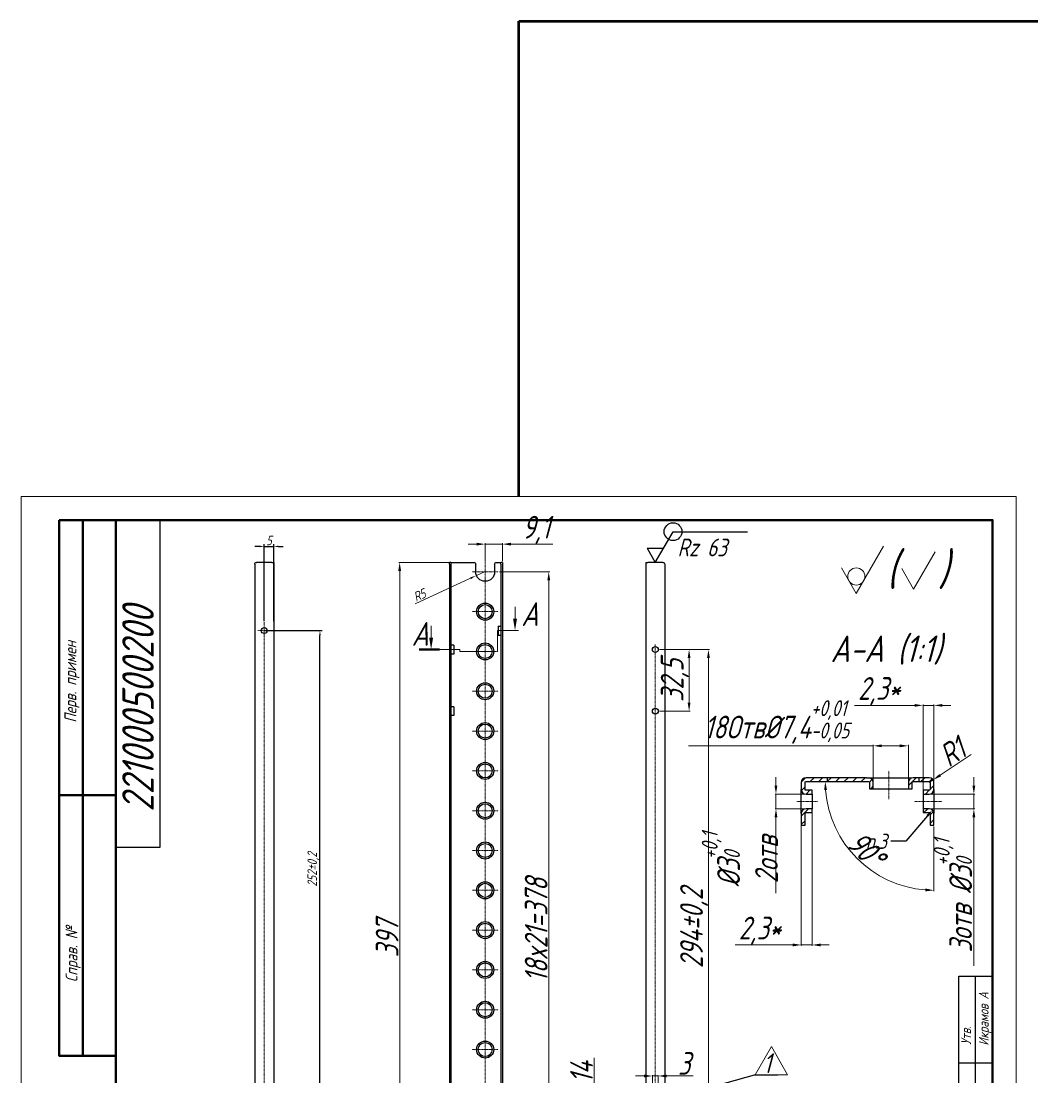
# Model space of a CAD drawing. Header units: millimetres. Extents: x 937859 to 970574, y 987894 to 996517.
# Drawn here: x 960750 to 961284, y 989506 to 990063 of the extents above; entities that cross this region are included whole.
import ezdxf
from ezdxf import colors
from ezdxf.entities.mleader import LeaderData, LeaderLine
from ezdxf.math import Vec2, Vec3

# ---------------------------------------------------------------- set-up
doc = ezdxf.new("R2010")
doc.units = ezdxf.units.MM
doc.header["$LTSCALE"] = 0.5
for name, pattern in [('CENTER', [0.6, 0.375, -0.075, 0.075, -0.075]), ('K5LT_BASIC', [0]), ('K5LT_THIN', [0])]:
    doc.linetypes.add(name, pattern=pattern)
doc.layers.add('DIM', color=4, linetype='Continuous')
doc.layers.add('Системный слой (1)', color=255, linetype='Continuous')
doc.layers.add('MD_Annotation', color=7, linetype='Continuous', lineweight=20)
doc.layers.add('MD_Visible', color=7, linetype='Continuous', lineweight=25)
doc.styles.add('A2', font='GOST_A.TTF', dxfattribs={"width": 0.955, "oblique": 15, "height": 12})
doc.styles.add('KTEXTSTYLE', font='GOST_A.TTF', dxfattribs={"width": 0.96, "oblique": 15, "height": 8})
doc.styles.get("Standard").update_dxf_attribs({"font": 'GOST_A.TTF', "oblique": 15})
doc.dimstyles.new('Annotative', dxfattribs={"dimscale": 0, "dimtxt": 5, "dimasz": 3, "dimexe": 0.1, "dimexo": 0.625, "dimtad": 1, "dimtxsty": 'Standard', "dimcen": 2.5, "dimclrd": 256, "dimclre": 256, "dimclrt": 256, "dimadec": 0, "dimazin": 0, "dimtfac": 1, "dimtmove": 0, "dimatfit": 3, "dimfxl": 1, "dimlwd": 5, "dimlwe": 5, "dimarcsym": 0})
doc.dimstyles.new('ISO-25', dxfattribs={"dimtxt": 12, "dimasz": 4.5, "dimexe": 0.5, "dimexo": 0.625, "dimtad": 1, "dimtxsty": 'A2', "dimcen": 2.5, "dimadec": 0, "dimazin": 0, "dimtfac": 1, "dimtmove": 0, "dimatfit": 3, "dimfxl": 1, "dimlwd": 9, "dimlwe": 9, "dimarcsym": 0})
doc.dimstyles.new('Аннотативный', dxfattribs={"dimscale": 0, "dimtxt": 2.5, "dimasz": 2.5, "dimexe": 1.25, "dimexo": 0.625, "dimtad": 1, "dimtxsty": 'Standard', "dimcen": 2.5, "dimadec": 0, "dimazin": 0, "dimtfac": 1, "dimtmove": 0, "dimatfit": 3, "dimfxl": 1, "dimarcsym": 0})
pattern_1 = [(45, (959693.4325, 989190.5062), (-2.245064, 2.245064), [])]

# ---------------------------------------------------------------- blocks, each defined once
blk = doc.blocks.new('*D65')
at = {"color": 0, "lineweight": 9, "ltscale": 20, "transparency": 16777216}
for p, q in [((961094.78, 989731.73), (961113.11, 989731.73)), ((961112.61, 989442.23), (961112.61, 989727.23)), ((961086.65, 989437.73), (961113.11, 989437.73))]:
    blk.add_line(p, q, dxfattribs=at)
at = {"color": 0, "ltscale": 20, "transparency": 16777216}
for points in [[(961111.86, 989727.23), (961113.36, 989727.23), (961112.61, 989731.73)], [(961111.86, 989442.23), (961113.36, 989442.23), (961112.61, 989437.73)]]:
    blk.add_solid(points, dxfattribs=at)
at = {"layer": 'Defpoints', "color": 0, "ltscale": 20, "transparency": 16777216}
for p in [(961094.15, 989731.73), (961112.61, 989731.73), (961086.03, 989437.73)]:
    blk.add_point(p, dxfattribs=at)
at = {"color": 0, "lineweight": 5, "ltscale": 20, "transparency": 16777216, "insert": (961105.08, 989584.73), "char_height": 12, "attachment_point": 5, "rotation": 90, "style": 'A2'}
blk.add_mtext('294%%P0,2', dxfattribs=at)
blk = doc.blocks.new('*D45')
at = {"color": 0, "lineweight": 9, "ltscale": 20, "transparency": 16777216}
for p, q in [((961002.32, 989772.73), (961028.87, 989772.73)), ((961028.37, 989399.23), (961028.37, 989768.23)), ((960997.92, 989394.73), (961028.87, 989394.73))]:
    blk.add_line(p, q, dxfattribs=at)
at = {"color": 0, "ltscale": 20, "transparency": 16777216}
for points in [[(961027.62, 989768.23), (961029.12, 989768.23), (961028.37, 989772.73)], [(961027.62, 989399.23), (961029.12, 989399.23), (961028.37, 989394.73)]]:
    blk.add_solid(points, dxfattribs=at)
at = {"layer": 'Defpoints', "color": 0, "ltscale": 20, "transparency": 16777216}
for p in [(961001.69, 989772.73), (961028.37, 989772.73), (960997.3, 989394.73)]:
    blk.add_point(p, dxfattribs=at)
at = {"color": 0, "lineweight": 5, "ltscale": 20, "transparency": 16777216, "insert": (961021.74, 989583.73), "char_height": 12, "attachment_point": 5, "rotation": 90, "style": 'A2'}
blk.add_mtext('18x21=378', dxfattribs=at)
blk = doc.blocks.new('*D151')
at = {"color": 0, "lineweight": -2, "ltscale": 20, "transparency": 16777216}
for p, q in [((960878.87, 989741.73), (960908.9, 989741.73)), ((960907.65, 989492.23), (960907.65, 989739.23)), ((960878.87, 989489.73), (960908.9, 989489.73))]:
    blk.add_line(p, q, dxfattribs=at)
at = {"color": 0, "ltscale": 20, "transparency": 16777216}
for points in [[(960907.24, 989739.23), (960908.07, 989739.23), (960907.65, 989741.73)], [(960907.24, 989492.23), (960908.07, 989492.23), (960907.65, 989489.73)]]:
    blk.add_solid(points, dxfattribs=at)
at = {"layer": 'Defpoints', "color": 0, "ltscale": 20, "transparency": 16777216}
for p in [(960878.25, 989741.73), (960907.65, 989741.73), (960878.25, 989489.73)]:
    blk.add_point(p, dxfattribs=at)
at = {"color": 0, "lineweight": 5, "ltscale": 20, "transparency": 16777216, "insert": (960904.15, 989615.73), "char_height": 5, "attachment_point": 5, "rotation": 90}
blk.add_mtext('252%%P0,2', dxfattribs=at)
blk = doc.blocks.new('*D154')
at = {"color": 0, "lineweight": -2, "ltscale": 20, "transparency": 16777216}
for p, q in [((960875.75, 989786.14), (960873.25, 989786.14)), ((960878.25, 989746.76), (960878.25, 989787.39)), ((960878.25, 989786.14), (960883.25, 989786.14)), ((960883.25, 989746.76), (960883.25, 989787.39)), ((960885.75, 989786.14), (960888.25, 989786.14))]:
    blk.add_line(p, q, dxfattribs=at)
at = {"color": 0, "ltscale": 20, "transparency": 16777216}
for points in [[(960875.75, 989786.56), (960875.75, 989785.73), (960878.25, 989786.14)], [(960885.75, 989786.56), (960885.75, 989785.73), (960883.25, 989786.14)]]:
    blk.add_solid(points, dxfattribs=at)
at = {"layer": 'Defpoints', "color": 0, "ltscale": 20, "transparency": 16777216}
for p in [(960883.25, 989786.14), (960878.25, 989746.13), (960883.25, 989746.13)]:
    blk.add_point(p, dxfattribs=at)
at = {"color": 0, "lineweight": 5, "ltscale": 20, "transparency": 16777216, "insert": (960880.75, 989789.27), "char_height": 5, "attachment_point": 5}
blk.add_mtext('5', dxfattribs=at)
blk = doc.blocks.new('*D58')
at = {"lineweight": 5, "ltscale": 20, "transparency": 16777216}
for p, q in [((960957.87, 989755.91), (960987.15, 989769.38)), ((960994.42, 989772.73), (960989.88, 989770.64))]:
    blk.add_line(p, q, dxfattribs=at)
at = {"ltscale": 20, "transparency": 16777216}
blk.add_solid([(960986.94, 989769.84), (960987.36, 989768.93), (960989.88, 989770.64)], dxfattribs=at)
at = {"layer": 'Defpoints', "color": 0, "ltscale": 20, "transparency": 16777216}
for p in [(960989.88, 989770.64), (960994.42, 989772.73)]:
    blk.add_point(p, dxfattribs=at)
at = {"lineweight": 5, "ltscale": 20, "transparency": 16777216, "insert": (960960.17, 989760.41), "char_height": 5, "attachment_point": 5, "rotation": 24.7105}
blk.add_mtext('R5', dxfattribs=at)
blk = doc.blocks.new('*D59')
at = {"color": 0, "lineweight": 9, "ltscale": 20, "transparency": 16777216}
for p, q in [((961252.65, 989659.98), (961252.65, 989664.48)), ((961228.08, 989655.48), (961253.15, 989655.48)), ((961252.65, 989655.48), (961252.65, 989647.73)), ((961228.08, 989647.73), (961253.15, 989647.73)), ((961252.65, 989643.23), (961252.65, 989564.97))]:
    blk.add_line(p, q, dxfattribs=at)
at = {"color": 0, "ltscale": 20, "transparency": 16777216}
for points in [[(961251.9, 989659.98), (961253.4, 989659.98), (961252.65, 989655.48)], [(961251.9, 989643.23), (961253.4, 989643.23), (961252.65, 989647.73)]]:
    blk.add_solid(points, dxfattribs=at)
at = {"layer": 'Defpoints', "color": 0, "ltscale": 20, "transparency": 16777216}
for p in [(961227.46, 989655.48), (961227.46, 989647.73), (961252.65, 989647.73)]:
    blk.add_point(p, dxfattribs=at)
at = {"color": 0, "lineweight": 5, "ltscale": 20, "transparency": 16777216, "insert": (961241.58, 989601.85), "char_height": 12, "attachment_point": 5, "rotation": 90, "style": 'A2'}
blk.add_mtext('3отв %%C3{\\H0.7x;\\S+0,1^ 0;}', dxfattribs=at)
blk = doc.blocks.new('*D60')
at = {"color": 0, "lineweight": 9, "ltscale": 20, "transparency": 16777216}
for p, q in [((961148.23, 989659.98), (961148.23, 989664.48)), ((961165.08, 989655.48), (961147.73, 989655.48)), ((961148.23, 989655.48), (961148.23, 989647.73)), ((961165.08, 989647.73), (961147.73, 989647.73)), ((961148.23, 989643.23), (961148.23, 989603.2))]:
    blk.add_line(p, q, dxfattribs=at)
at = {"color": 0, "ltscale": 20, "transparency": 16777216}
for points in [[(961147.48, 989659.98), (961148.98, 989659.98), (961148.23, 989655.48)], [(961147.48, 989643.23), (961148.98, 989643.23), (961148.23, 989647.73)]]:
    blk.add_solid(points, dxfattribs=at)
at = {"layer": 'Defpoints', "color": 0, "ltscale": 20, "transparency": 16777216}
for p in [(961165.71, 989655.48), (961148.23, 989647.73), (961165.71, 989647.73)]:
    blk.add_point(p, dxfattribs=at)
at = {"color": 0, "lineweight": 5, "ltscale": 20, "transparency": 16777216, "insert": (961129.17, 989620.96), "char_height": 12, "attachment_point": 5, "rotation": 90, "style": 'A2'}
blk.add_mtext('%%C3{\\H0.7x;\\S+0,1^ 0;}\\P2отв', dxfattribs=at)
blk = doc.blocks.new('*D61')
at = {"color": 0, "lineweight": 9, "ltscale": 20, "transparency": 16777216}
for p, q in [((960978.76, 989777.73), (960949.22, 989777.73)), ((960949.72, 989385.23), (960949.72, 989773.23)), ((960978.76, 989380.73), (960949.22, 989380.73))]:
    blk.add_line(p, q, dxfattribs=at)
at = {"color": 0, "ltscale": 20, "transparency": 16777216}
for points in [[(960948.97, 989773.23), (960950.47, 989773.23), (960949.72, 989777.73)], [(960948.97, 989385.23), (960950.47, 989385.23), (960949.72, 989380.73)]]:
    blk.add_solid(points, dxfattribs=at)
at = {"layer": 'Defpoints', "color": 0, "ltscale": 20, "transparency": 16777216}
for p in [(960949.72, 989777.73), (960979.38, 989777.73), (960979.38, 989380.73)]:
    blk.add_point(p, dxfattribs=at)
at = {"color": 0, "lineweight": 5, "ltscale": 20, "transparency": 16777216, "insert": (960943.09, 989579.23), "char_height": 12, "attachment_point": 5, "rotation": 90, "style": 'A2'}
blk.add_mtext('397', dxfattribs=at)
blk = doc.blocks.new('*D62')
at = {"color": 0, "lineweight": 9, "ltscale": 20, "transparency": 16777216}
for p, q in [((961199.58, 989680.94), (961102.17, 989680.94)), ((961199.58, 989660.6), (961199.58, 989681.44)), ((961213.58, 989680.94), (961204.08, 989680.94)), ((961218.08, 989660.6), (961218.08, 989681.44))]:
    blk.add_line(p, q, dxfattribs=at)
at = {"color": 0, "ltscale": 20, "transparency": 16777216}
for points in [[(961204.08, 989681.69), (961204.08, 989680.19), (961199.58, 989680.94)], [(961213.58, 989681.69), (961213.58, 989680.19), (961218.08, 989680.94)]]:
    blk.add_solid(points, dxfattribs=at)
at = {"layer": 'Defpoints', "color": 0, "ltscale": 20, "transparency": 16777216}
for p in [(961218.08, 989680.94), (961199.58, 989659.98), (961218.08, 989659.98)]:
    blk.add_point(p, dxfattribs=at)
at = {"color": 0, "lineweight": 5, "ltscale": 20, "transparency": 16777216, "insert": (961148.63, 989693.53), "char_height": 12, "attachment_point": 5, "style": 'A2'}
blk.add_mtext('18Отв%%C7,4{\\H0.7x;\\S+0,01^ -0,05;}', dxfattribs=at)
blk = doc.blocks.new('*D63')
at = {"color": 0, "lineweight": 9, "ltscale": 20, "transparency": 16777216}
for p, q in [((961251.23, 989676.37), (961234.91, 989665.49)), ((961229.08, 989661.6), (961231.16, 989662.99))]:
    blk.add_line(p, q, dxfattribs=at)
at = {"color": 0, "ltscale": 20, "transparency": 16777216}
blk.add_solid([(961234.49, 989666.11), (961235.32, 989664.86), (961231.16, 989662.99)], dxfattribs=at)
at = {"layer": 'Defpoints', "color": 0, "ltscale": 20, "transparency": 16777216}
for p in [(961231.16, 989662.99), (961229.08, 989661.6)]:
    blk.add_point(p, dxfattribs=at)
at = {"color": 0, "lineweight": 5, "ltscale": 20, "transparency": 16777216, "insert": (961241.26, 989677.69), "char_height": 12, "attachment_point": 5, "rotation": 33.702, "style": 'A2'}
blk.add_mtext('R1', dxfattribs=at)
blk = doc.blocks.new('*D46')
at = {"color": 0, "lineweight": 9, "ltscale": 20, "transparency": 16777216}
for p, q in [((961161.58, 989647.98), (961161.58, 989575.41)), ((961167.33, 989647.1), (961167.33, 989575.41)), ((961157.08, 989575.91), (961126.79, 989575.91)), ((961167.33, 989575.91), (961161.58, 989575.91)), ((961171.83, 989575.91), (961176.33, 989575.91))]:
    blk.add_line(p, q, dxfattribs=at)
at = {"color": 0, "ltscale": 20, "transparency": 16777216}
for points in [[(961157.08, 989576.66), (961157.08, 989575.16), (961161.58, 989575.91)], [(961171.83, 989576.66), (961171.83, 989575.16), (961167.33, 989575.91)]]:
    blk.add_solid(points, dxfattribs=at)
at = {"layer": 'Defpoints', "color": 0, "ltscale": 20, "transparency": 16777216}
for p in [(961161.58, 989648.61), (961167.33, 989647.73), (961161.58, 989575.91)]:
    blk.add_point(p, dxfattribs=at)
at = {"color": 0, "lineweight": 5, "ltscale": 20, "transparency": 16777216, "insert": (961139.69, 989583.44), "char_height": 12, "attachment_point": 5, "style": 'A2'}
blk.add_mtext('2,3*', dxfattribs=at)
blk = doc.blocks.new('*D47')
at = {"color": 0, "lineweight": 9, "ltscale": 20, "transparency": 16777216}
for p, q in [((961221.33, 989702.28), (961189.73, 989702.28)), ((961225.83, 989652.23), (961225.83, 989702.78)), ((961231.58, 989702.28), (961225.83, 989702.28)), ((961231.58, 989650.16), (961231.58, 989702.78)), ((961236.08, 989702.28), (961240.58, 989702.28))]:
    blk.add_line(p, q, dxfattribs=at)
at = {"color": 0, "ltscale": 20, "transparency": 16777216}
for points in [[(961221.33, 989703.03), (961221.33, 989701.53), (961225.83, 989702.28)], [(961236.08, 989703.03), (961236.08, 989701.53), (961231.58, 989702.28)]]:
    blk.add_solid(points, dxfattribs=at)
at = {"layer": 'Defpoints', "color": 0, "ltscale": 20, "transparency": 16777216}
for p in [(961231.58, 989702.28), (961225.83, 989651.6), (961231.58, 989649.54)]:
    blk.add_point(p, dxfattribs=at)
at = {"color": 0, "lineweight": 5, "ltscale": 20, "transparency": 16777216, "insert": (961202.63, 989709.81), "char_height": 12, "attachment_point": 5, "style": 'A2'}
blk.add_mtext('2,3*', dxfattribs=at)
blk = doc.blocks.new('*D48')
at = {"color": 0, "lineweight": 9, "ltscale": 20, "transparency": 16777216}
for p, q in [((960990.32, 989787.35), (960985.82, 989787.35)), ((960994.82, 989778.68), (960994.82, 989787.85)), ((960994.82, 989787.35), (961003.92, 989787.35)), ((961003.92, 989778.35), (961003.92, 989787.85)), ((961008.42, 989787.35), (961030.49, 989787.35))]:
    blk.add_line(p, q, dxfattribs=at)
at = {"color": 0, "ltscale": 20, "transparency": 16777216}
for points in [[(960990.32, 989788.1), (960990.32, 989786.6), (960994.82, 989787.35)], [(961008.42, 989788.1), (961008.42, 989786.6), (961003.92, 989787.35)]]:
    blk.add_solid(points, dxfattribs=at)
at = {"layer": 'Defpoints', "color": 0, "ltscale": 20, "transparency": 16777216}
for p in [(961003.92, 989787.35), (960994.82, 989778.06), (961003.92, 989777.73)]:
    blk.add_point(p, dxfattribs=at)
at = {"color": 0, "lineweight": 5, "ltscale": 20, "transparency": 16777216, "insert": (961021.71, 989794.88), "char_height": 12, "attachment_point": 5, "style": 'A2'}
blk.add_mtext('9,1', dxfattribs=at)
blk = doc.blocks.new('*D52')
at = {"color": 0, "lineweight": 9, "ltscale": 20, "transparency": 16777216}
for p, q in [((961078.59, 989506.8), (961074.09, 989506.8)), ((961083.09, 989497.35), (961083.09, 989507.3)), ((961083.09, 989506.8), (961086.09, 989506.8)), ((961086.09, 989497.35), (961086.09, 989507.3)), ((961090.59, 989506.8), (961104.47, 989506.8))]:
    blk.add_line(p, q, dxfattribs=at)
at = {"color": 0, "ltscale": 20, "transparency": 16777216}
for points in [[(961078.59, 989507.55), (961078.59, 989506.05), (961083.09, 989506.8)], [(961090.59, 989507.55), (961090.59, 989506.05), (961086.09, 989506.8)]]:
    blk.add_solid(points, dxfattribs=at)
at = {"layer": 'Defpoints', "color": 0, "ltscale": 20, "transparency": 16777216}
for p in [(961086.09, 989506.8), (961083.09, 989496.73), (961086.09, 989496.73)]:
    blk.add_point(p, dxfattribs=at)
at = {"color": 0, "lineweight": 5, "ltscale": 20, "transparency": 16777216, "insert": (961099.78, 989513.43), "char_height": 12, "attachment_point": 5, "style": 'A2'}
blk.add_mtext('3', dxfattribs=at)
blk = doc.blocks.new('*D53')
at = {"color": 0, "lineweight": 9, "ltscale": 20, "transparency": 16777216}
for p, q in [((961052.3, 989496.73), (961052.3, 989516.34)), ((961083.96, 989496.73), (961051.8, 989496.73)), ((961052.3, 989487.23), (961052.3, 989492.23)), ((961083.96, 989482.73), (961051.8, 989482.73))]:
    blk.add_line(p, q, dxfattribs=at)
at = {"color": 0, "ltscale": 20, "transparency": 16777216}
for points in [[(961051.55, 989492.23), (961053.05, 989492.23), (961052.3, 989496.73)], [(961051.55, 989487.23), (961053.05, 989487.23), (961052.3, 989482.73)]]:
    blk.add_solid(points, dxfattribs=at)
at = {"layer": 'Defpoints', "color": 0, "ltscale": 20, "transparency": 16777216}
for p in [(961052.3, 989496.73), (961084.59, 989496.73), (961084.59, 989482.73)]:
    blk.add_point(p, dxfattribs=at)
at = {"color": 0, "lineweight": 5, "ltscale": 20, "transparency": 16777216, "insert": (961045.67, 989508.79), "char_height": 12, "attachment_point": 5, "rotation": 90, "style": 'A2'}
blk.add_mtext('14', dxfattribs=at)
blk = doc.blocks.new('*D55')
at = {"color": 0, "lineweight": 9, "ltscale": 20, "transparency": 16777216}
for p, q in [((961174.87, 989662.1), (961173.73, 989662.1)), ((961231.58, 989638.48), (961231.58, 989604.25))]:
    blk.add_line(p, q, dxfattribs=at)
blk.add_arc((961231.58, 989662.1), 57.36, 184.4964, 265.5036, dxfattribs=at)
at = {"color": 0, "ltscale": 20, "transparency": 16777216}
for points in [[(961173.65, 989657.58), (961175.15, 989657.64), (961174.23, 989662.1)], [(961227.12, 989605.67), (961227.06, 989604.17), (961231.58, 989604.75)]]:
    blk.add_solid(points, dxfattribs=at)
at = {"layer": 'Defpoints', "color": 0, "ltscale": 20, "transparency": 16777216}
for p in [(961175.49, 989662.1), (961197.08, 989662.1), (961231.58, 989645.23), (961231.58, 989639.1), (961181.91, 989633.42)]:
    blk.add_point(p, dxfattribs=at)
at = {"color": 0, "lineweight": 5, "ltscale": 20, "transparency": 16777216, "insert": (961195.71, 989626.23), "char_height": 12, "attachment_point": 5, "rotation": 315, "style": 'A2'}
blk.add_mtext('90°', dxfattribs=at)
blk = doc.blocks.new('*D56')
at = {"color": 0, "lineweight": 9, "ltscale": 20, "transparency": 16777216}
for p, q in [((961086.76, 989731.73), (961102.9, 989731.73)), ((961102.4, 989727.23), (961102.4, 989703.73)), ((961086.76, 989699.23), (961102.9, 989699.23))]:
    blk.add_line(p, q, dxfattribs=at)
at = {"color": 0, "ltscale": 20, "transparency": 16777216}
for points in [[(961101.65, 989727.23), (961103.15, 989727.23), (961102.4, 989731.73)], [(961101.65, 989703.73), (961103.15, 989703.73), (961102.4, 989699.23)]]:
    blk.add_solid(points, dxfattribs=at)
at = {"layer": 'Defpoints', "color": 0, "ltscale": 20, "transparency": 16777216}
for p in [(961086.14, 989731.73), (961086.14, 989699.23), (961102.4, 989699.23)]:
    blk.add_point(p, dxfattribs=at)
at = {"color": 0, "lineweight": 5, "ltscale": 20, "transparency": 16777216, "insert": (961094.87, 989715.48), "char_height": 12, "attachment_point": 5, "rotation": 90, "style": 'A2'}
blk.add_mtext('32,5', dxfattribs=at)

msp = doc.modelspace()

# ---------------------------------------------------------------- hatches: boundary and pattern name
at = {"ltscale": 20}
h = msp.add_hatch(dxfattribs=at)
h.set_pattern_fill('ANSI31', color=256)
h.set_pattern_definition(pattern_1)
h.paths.add_polyline_path([(961175.493, 989664.103), (961164.084, 989664.103, 0.4142136), (961161.584, 989661.603), (961161.584, 989657.978, 0.4142136), (961164.084, 989655.478), (961167.334, 989655.478), (961167.334, 989657.478), (961164.084, 989657.478, -0.4142136), (961163.584, 989657.978), (961163.584, 989661.603, -0.4142136), (961164.084, 989662.103), (961175.493, 989662.103)])
h.paths.add_polyline_path([(961167.334, 989647.728), (961164.084, 989647.728, 0.4142136), (961161.584, 989645.228), (961161.584, 989639.103), (961163.584, 989639.103), (961163.584, 989645.228, -0.4142136), (961164.084, 989645.728), (961167.334, 989645.728)])
h = msp.add_hatch(dxfattribs=at)
h.set_pattern_fill('ANSI31', color=256)
h.set_pattern_definition(pattern_1)
h.paths.add_polyline_path([(961197.084, 989664.103), (961196.084, 989664.103), (961175.493, 989664.103), (961175.493, 989662.103), (961197.084, 989662.103, -0.4142136), (961197.584, 989661.603), (961197.584, 989658.353), (961199.584, 989658.353), (961199.584, 989661.603, 0.4142136)])
h.paths.add_polyline_path([(961223.832, 989664.103), (961220.584, 989664.103, 0.4142136), (961218.084, 989661.603), (961218.084, 989658.353), (961220.084, 989658.353), (961220.084, 989661.603, -0.4142136), (961220.584, 989662.103), (961223.832, 989662.103)])
h.paths.add_polyline_path([(961231.584, 989661.603, 0.4142136), (961229.084, 989664.103), (961223.832, 989664.103), (961223.832, 989662.103), (961224.832, 989662.103), (961229.084, 989662.103, -0.4142136), (961229.584, 989661.603), (961229.584, 989657.978, -0.4142136), (961229.084, 989657.478), (961225.834, 989657.478), (961225.834, 989655.478), (961229.084, 989655.478, 0.4142136), (961231.584, 989657.978)])
h.paths.add_polyline_path([(961231.584, 989645.228, 0.4142136), (961229.084, 989647.728), (961225.834, 989647.728), (961225.834, 989645.728), (961229.084, 989645.728, -0.4142136), (961229.584, 989645.228), (961229.584, 989639.103), (961231.584, 989639.103)])

# ---------------------------------------------------------------- linework, layer by layer
at = {"color": 1, "lineweight": 90}
for p, q in [((961012.5, 989812.5), (961012.5, 990063.234)), ((961012.5, 990063.234), (961512.5, 990063.234))]:
    msp.add_line(p, q, dxfattribs=at)
at = {"lineweight": 5}
msp.add_line((961275, 989812.5), (960750, 989812.5), dxfattribs=at)
at = {"color": 0, "linetype": 'K5LT_BASIC', "lineweight": 9}
for p, q in [((961190.619, 989761.224), (961205.039, 989786.201)), ((961220.815, 989763.601), (961232.183, 989783.201)), ((961182.767, 989774.824), (961190.619, 989761.224)), ((961214.614, 989774.481), (961220.815, 989763.601))]:
    msp.add_line(p, q, dxfattribs=at)
at = {"linetype": 'CENTER', "lineweight": 5}
for p, q in [((960994.82, 989779.712), (960994.82, 989376.161)), ((960987.949, 989772.728), (961001.69, 989772.728)), ((960987.949, 989751.728), (961001.69, 989751.728)), ((960874.91, 989741.728), (960881.59, 989741.728)), ((960878.25, 989382.042), (960878.25, 989746.134)), ((960987.949, 989730.728), (961001.29, 989730.728)), ((961084.586, 989433.015), (961084.586, 989734.493)), ((961088.52, 989731.728), (961095.201, 989731.728)), ((960987.949, 989709.728), (961001.69, 989709.728)), ((960987.949, 989688.728), (961001.69, 989688.728)), ((960987.949, 989667.728), (961001.69, 989667.728)), ((961207.834, 989652.793), (961207.834, 989667.86)), ((961170.169, 989651.603), (961159.283, 989651.603)), ((961235.762, 989651.603), (961221.275, 989651.603)), ((960987.949, 989646.728), (961001.69, 989646.728)), ((960987.949, 989625.728), (961001.69, 989625.728)), ((960987.949, 989604.728), (961001.69, 989604.728)), ((960987.949, 989583.728), (961001.69, 989583.728)), ((960987.949, 989562.728), (961001.69, 989562.728)), ((960987.949, 989541.728), (961001.69, 989541.728)), ((960987.949, 989520.728), (961001.69, 989520.728))]:
    msp.add_line(p, q, dxfattribs=at)
at = {"lineweight": 50}
msp.add_line((960800, 989655), (960770, 989655), dxfattribs=at)
for p, q in [((961244.683, 989220), (961244.683, 989559.518)), ((961244.683, 989559.518), (961262.5, 989559.518)), ((961253.591, 989220), (961253.591, 989559.518)), ((961262.5, 989220), (961262.5, 989559.518)), ((961244.683, 989513.674), (961262.5, 989513.674))]:
    msp.add_line(p, q)
at = {"lineweight": 5}
msp.add_lwpolyline([(960750, 989812.5), (961275, 989812.5), (961275, 989070), (960750, 989070)], close=True, dxfattribs=at)
at = {"lineweight": 50}
for points in [[(960770, 989800), (960800, 989800), (960800, 989517.5), (960770, 989517.5)], [(960782.5, 989800), (960800, 989800), (960800, 989517.5), (960782.5, 989517.5)], [(960800, 989800), (961262.5, 989800), (961262.5, 989082.5), (960800, 989082.5)]]:
    msp.add_lwpolyline(points, close=True, dxfattribs=at)
msp.add_lwpolyline([(960800, 989800), (960823.093, 989800), (960823.093, 989627.362), (960800, 989627.362)], close=True)
at = {"lineweight": 5, "ltscale": 20}
msp.add_lwpolyline([(961145.798, 989522.277), (961137.193, 989507.372), (961154.403, 989507.372)], close=True, dxfattribs=at)
at = {"color": 0, "linetype": 'K5LT_BASIC', "lineweight": 9}
msp.add_arc((961190.619, 989770.29), 4.533, 0, 359.99999, dxfattribs=at)
at = {"layer": 'MD_Annotation'}
for p, q in [((961010.571, 989747.978), (961010.571, 989754.228)), ((960966.308, 989737.978), (960966.308, 989744.228))]:
    msp.add_line(p, q, dxfattribs=at)
at = {"layer": 'MD_Annotation', "linetype": 'Continuous', "lineweight": 15}
for p, q in [((961001.29, 989741.728), (961006.635, 989741.728)), ((961001.29, 989741.728), (961001.29, 989736.228)), ((961012.452, 989741.728), (961006.635, 989741.728)), ((961001.29, 989730.728), (961001.29, 989736.228)), ((960981.483, 989731.728), (960970.771, 989731.728)), ((960981.483, 989731.728), (960981.483, 989731.228)), ((960981.483, 989730.728), (960981.483, 989731.228)), ((960981.483, 989730.728), (960991.151, 989730.728)), ((961000.819, 989730.728), (960991.151, 989730.728))]:
    msp.add_line(p, q, dxfattribs=at)
at = {"layer": 'MD_Annotation', "linetype": 'Continuous', "lineweight": 50}
msp.add_line((960960.058, 989731.728), (960970.771, 989731.728), dxfattribs=at)
at = {"layer": 'MD_Annotation'}
for points in [[(961011.612, 989747.978), (961010.571, 989741.728), (961009.529, 989747.978)], [(960967.35, 989737.978), (960966.308, 989731.728), (960965.266, 989737.978)]]:
    msp.add_solid(points, dxfattribs=at)
at = {"layer": 'MD_Visible', "extrusion": (0, 1, 0)}
for p, q in [((960873.25, 989776.728), (960873.25, 989446.728)), ((960882.25, 989777.728), (960874.25, 989777.728)), ((960882.25, 989777.728), (960883.25, 989777.728)), ((960883.25, 989777.728), (960883.25, 989380.728)), ((960976.72, 989777.728), (960975.92, 989777.728)), ((960975.92, 989776.728), (960975.92, 989777.728)), ((960975.92, 989776.728), (960975.92, 989380.728)), ((960976.72, 989777.728), (960976.72, 989776.728)), ((960976.72, 989777.728), (960976.92, 989777.728)), ((960976.72, 989776.728), (960976.72, 989380.728)), ((960976.92, 989777.728), (960988.82, 989777.728)), ((960989.82, 989772.728), (960989.82, 989776.728)), ((960999.82, 989776.728), (960999.82, 989772.728)), ((961000.82, 989777.728), (961002.92, 989777.728)), ((961002.92, 989777.728), (961003.12, 989777.728)), ((961003.92, 989777.728), (961003.12, 989777.728)), ((961003.12, 989776.728), (961003.12, 989777.728)), ((961003.12, 989776.728), (961003.12, 989446.728)), ((961003.92, 989777.728), (961003.92, 989776.728)), ((961003.92, 989776.728), (961003.92, 989446.728)), ((961079.586, 989777.728), (961079.586, 989380.728)), ((961079.586, 989777.728), (961080.586, 989777.728)), ((961088.586, 989777.728), (961080.586, 989777.728)), ((961089.586, 989776.728), (961089.586, 989381.728)), ((961001.62, 989744.078), (961002.92, 989744.078)), ((961001.62, 989744.078), (961001.62, 989739.378)), ((961001.62, 989739.378), (961002.92, 989739.378)), ((960978.22, 989734.078), (960976.92, 989734.078)), ((960978.22, 989734.078), (960978.22, 989729.378)), ((960978.22, 989729.378), (960976.92, 989729.378)), ((960978.22, 989701.578), (960976.92, 989701.578)), ((960978.22, 989696.878), (960976.92, 989696.878)), ((960978.22, 989701.578), (960978.22, 989696.878))]:
    msp.add_line(p, q, dxfattribs=at)
at = {"layer": 'MD_Visible'}
for p, q in [((961175.493, 989664.103), (961164.084, 989664.103)), ((961196.084, 989664.103), (961175.493, 989664.103)), ((961175.493, 989662.103), (961175.493, 989664.103)), ((961196.084, 989664.103), (961219.584, 989664.103)), ((961224.832, 989664.103), (961220.584, 989664.103)), ((961229.084, 989664.103), (961223.832, 989664.103)), ((961223.832, 989662.103), (961223.832, 989664.103)), ((961161.584, 989661.603), (961161.584, 989657.978)), ((961161.584, 989645.228), (961161.584, 989657.978)), ((961163.584, 989657.978), (961163.584, 989661.603)), ((961164.084, 989662.103), (961175.493, 989662.103)), ((961167.334, 989657.478), (961164.084, 989657.478)), ((961167.334, 989655.478), (961167.334, 989657.478)), ((961175.493, 989662.103), (961197.084, 989662.103)), ((961197.584, 989661.603), (961197.584, 989658.353)), ((961197.584, 989658.353), (961199.584, 989658.353)), ((961199.584, 989658.353), (961199.584, 989661.603)), ((961199.584, 989658.353), (961218.084, 989658.353)), ((961218.084, 989661.603), (961218.084, 989658.353)), ((961218.084, 989658.353), (961220.084, 989658.353)), ((961220.084, 989658.353), (961220.084, 989661.603)), ((961220.584, 989662.103), (961224.832, 989662.103)), ((961223.832, 989662.103), (961229.084, 989662.103)), ((961225.834, 989657.478), (961225.834, 989655.478)), ((961229.084, 989657.478), (961225.834, 989657.478)), ((961229.584, 989661.603), (961229.584, 989657.978)), ((961231.584, 989657.978), (961231.584, 989661.603)), ((961231.584, 989657.978), (961231.584, 989645.228)), ((961164.084, 989655.478), (961167.334, 989655.478)), ((961167.334, 989655.478), (961167.334, 989647.728)), ((961225.834, 989655.478), (961229.084, 989655.478)), ((961225.834, 989655.478), (961225.834, 989647.728)), ((961167.334, 989647.728), (961164.084, 989647.728)), ((961167.334, 989645.728), (961167.334, 989647.728)), ((961225.834, 989647.728), (961225.834, 989645.728)), ((961229.084, 989647.728), (961225.834, 989647.728)), ((961161.584, 989645.228), (961161.584, 989639.103)), ((961163.584, 989639.103), (961163.584, 989645.228)), ((961164.084, 989645.728), (961167.334, 989645.728)), ((961225.834, 989645.728), (961229.084, 989645.728)), ((961229.584, 989645.228), (961229.584, 989639.103)), ((961231.584, 989639.103), (961231.584, 989645.228)), ((961161.584, 989639.103), (961163.584, 989639.103)), ((961229.584, 989639.103), (961231.584, 989639.103))]:
    msp.add_line(p, q, dxfattribs=at)
for centre, radius in [((960994.82, 989751.728), 4.5), ((960994.82, 989751.728), 3.7), ((960878.25, 989741.728), 1.55), ((960994.82, 989730.728), 4.5), ((960994.82, 989730.728), 3.7), ((961084.586, 989731.728), 1.55), ((960994.82, 989709.728), 4.5), ((960994.82, 989709.728), 3.7), ((961084.586, 989699.228), 1.55), ((960994.82, 989688.728), 4.5), ((960994.82, 989688.728), 3.7), ((960994.82, 989667.728), 4.5), ((960994.82, 989667.728), 3.7), ((960994.82, 989646.728), 4.5), ((960994.82, 989646.728), 3.7), ((960994.82, 989625.728), 4.5), ((960994.82, 989625.728), 3.7), ((960994.82, 989604.728), 4.5), ((960994.82, 989604.728), 3.7), ((960994.82, 989583.728), 4.5), ((960994.82, 989583.728), 3.7), ((960994.82, 989562.728), 4.5), ((960994.82, 989562.728), 3.7), ((960994.82, 989541.728), 4.5), ((960994.82, 989541.728), 3.7), ((960994.82, 989520.728), 4.5), ((960994.82, 989520.728), 3.7)]:
    msp.add_circle(centre, radius, dxfattribs=at)
at = {"layer": 'MD_Visible', "extrusion": (-2.24271e-16, 0, -1)}
msp.add_arc((-960874.25, 989776.728), 1, 0, 90, dxfattribs=at)
at = {"layer": 'MD_Visible', "extrusion": (1.22465e-16, 0, -1)}
for centre, radius, start, end in [((-960988.82, 989776.728), 1, 90, 180), ((-961000.82, 989776.728), 1, 0, 90), ((-960994.82, 989772.728), 5, 180, 0), ((-961002.92, 989744.278), 0.2, 180, 270), ((-961002.92, 989739.178), 0.2, 90, 180), ((-960976.92, 989734.278), 0.2, 270, 0), ((-960976.92, 989729.178), 0.2, 0, 90), ((-960976.92, 989701.778), 0.2, 270, 0), ((-960976.92, 989696.678), 0.2, 0, 90)]:
    msp.add_arc(centre, radius, start, end, dxfattribs=at)
at = {"layer": 'MD_Visible', "extrusion": (2.24271e-16, 8.18205e-42, -1)}
msp.add_arc((-961088.586, 989776.728), 1, 90, 180, dxfattribs=at)
at = {"layer": 'MD_Visible'}
for centre, start, end in [((961164.084, 989661.603), 90, 180), ((961197.084, 989661.603), 0, 90), ((961220.584, 989661.603), 90, 180), ((961229.084, 989661.603), 0, 90), ((961164.084, 989657.978), 180, 270), ((961229.084, 989657.978), 270, 0), ((961164.084, 989645.228), 90, 180), ((961229.084, 989645.228), 0, 90)]:
    msp.add_arc(centre, 2.5, start, end, dxfattribs=at)
at = {"layer": 'MD_Visible', "extrusion": (0, 0, -1)}
for centre, start, end in [((-961164.084, 989661.603), 0, 90), ((-961164.084, 989657.978), 270, 0), ((-961197.084, 989661.603), 90, 180), ((-961220.584, 989661.603), 0, 90), ((-961229.084, 989661.603), 90, 180), ((-961229.084, 989657.978), 180, 270), ((-961164.084, 989645.228), 0, 90), ((-961229.084, 989645.228), 90, 180)]:
    msp.add_arc(centre, 0.5, start, end, dxfattribs=at)
at = {"layer": 'Системный слой (1)', "color": 0, "linetype": 'K5LT_THIN', "lineweight": 30}
for p, q in [((961084.586, 989777.728), (961093.934, 989793.92)), ((961093.934, 989793.92), (961133.307, 989793.92)), ((961080.256, 989785.228), (961084.586, 989777.728)), ((961080.256, 989785.228), (961088.916, 989785.228))]:
    msp.add_line(p, q, dxfattribs=at)
msp.add_circle((961093.934, 989793.92), 4.688, dxfattribs=at)

# ---------------------------------------------------------------- texts
at = {"color": 0, "lineweight": 9, "char_height": 18, "attachment_point": 1, "style": 'KTEXTSTYLE'}
for s, insert in [('{\\Q15;\\W0.965;)}', (961233.938, 989783.428)), ('{\\Q15;\\W0.965;(}', (961206.69, 989783.428))]:
    msp.add_mtext(s, dxfattribs=dict(at, insert=insert))
at = {"insert": (960803.34, 989646.163), "char_height": 16.66667, "width": 216.92802, "attachment_point": 1, "rotation": 90}
msp.add_mtext('221000500200', dxfattribs=at)
at = {"char_height": 5.1975, "attachment_point": 1, "rotation": 90}
for s, width, insert in [('Икрамов А', 61.79859, (961255.228, 989522.81)), ('Утв.', 29.12187, (961245.924, 989523.316))]:
    msp.add_mtext_dynamic_manual_height_columns(s, width=width, gutter_width=25, heights=[0], dxfattribs=dict(at, insert=insert))
at = {"lineweight": 5, "ltscale": 20, "insert": (961141.504, 989518.721), "char_height": 10.395, "attachment_point": 1}
msp.add_mtext_dynamic_manual_height_columns('1', width=11.10679, gutter_width=25, heights=[0], dxfattribs=at)
at = {"layer": 'DIM', "color": 250, "linetype": 'CENTER', "ltscale": 0.25, "char_height": 6.25, "attachment_point": 1, "rotation": 90}
for s, width, insert in [('{\\C0;Перв. примен}', 194.1389, (960772.878, 989693.185)), ('\\pxt1;{\\C0;Справ. №}', 172.96852, (960773.466, 989556.307))]:
    msp.add_mtext_dynamic_manual_height_columns(s, width=width, gutter_width=62.039, heights=[0], dxfattribs=dict(at, insert=insert))
at = {"layer": 'MD_Annotation', "char_height": 12.5, "attachment_point": 5}
for insert in [(961018.407, 989750.444), (960960.539, 989739.974)]:
    msp.add_mtext('A', dxfattribs=dict(at, insert=insert))
at = {"layer": 'MD_Annotation', "insert": (961206.333, 989723.777), "char_height": 14, "width": 101.8983, "attachment_point": 8}
msp.add_mtext('A-A (1:1)', dxfattribs=at)
at = {"layer": 'Системный слой (1)', "color": 0, "insert": (961096.309, 989790.282), "char_height": 9.375, "attachment_point": 1, "style": 'KTEXTSTYLE'}
msp.add_mtext('{\\Q15;\\W0.965;Rz 63}', dxfattribs=at)

# ---------------------------------------------------------------- dimensions: what is measured, and where the dimension line sits
at = {"lineweight": 5, "ltscale": 20}
for base, p1, p2, dimstyle, picture, middle in [((961003.92, 989787.351), (960994.82, 989778.056), (961003.92, 989777.728), 'ISO-25', '*D48', (961021.707, 989794.881)), ((960883.25, 989786.145), (960878.25, 989746.134), (960883.25, 989746.134), 'Аннотативный', '*D154', (960880.75, 989789.271))]:
    dim = msp.add_linear_dim(base=base, p1=p1, p2=p2, dimstyle=dimstyle, override={"dimtxt": 5}, dxfattribs=at)
    dim.commit()
    dim.dimension.update_dxf_attribs({"geometry": picture, "text_midpoint": middle})
for base, p1, p2, picture, middle in [((960949.719, 989777.728), (960979.382, 989380.728), (960979.382, 989777.728), '*D61', (960943.09, 989579.228)), ((961102.398, 989699.228), (961086.136, 989731.728), (961086.136, 989699.228), '*D56', (961094.868, 989715.478)), ((961052.301, 989496.728), (961084.586, 989482.728), (961084.586, 989496.728), '*D53', (961045.671, 989508.786))]:
    dim = msp.add_linear_dim(base=base, p1=p1, p2=p2, angle=90, dimstyle='ISO-25', override={"dimtxt": 5}, dxfattribs=at)
    dim.commit()
    dim.dimension.update_dxf_attribs({"geometry": picture, "text_midpoint": middle})
dim = msp.add_radius_dim(center=(960994.42, 989772.728), mpoint=(960989.877, 989770.638), dimstyle='Annotative', override={"dimtxt": 5}, dxfattribs=at)
dim.commit()
dim.dimension.update_dxf_attribs({"geometry": '*D58', "text_midpoint": (960961.478, 989757.569), "dimtype": 164})
for base, p1, p2, text, dimstyle, picture, middle in [((961028.373, 989772.728), (960997.297, 989394.728), (961001.69, 989772.728), '18x21=<>', 'ISO-25', '*D45', (961021.744, 989583.728)), ((960907.652, 989741.728), (960878.25, 989489.728), (960878.25, 989741.728), '<>%%P0,2', 'Аннотативный', '*D151', (960904.15, 989615.728)), ((961112.605, 989731.728), (961086.026, 989437.728), (961094.151, 989731.728), '<>%%P0,2', 'ISO-25', '*D65', (961105.075, 989584.728)), ((961148.231, 989647.728), (961165.709, 989655.478), (961165.709, 989647.728), '%%C3{\\H0.7x;\\S+0,1^ 0;}\\P2отв', 'ISO-25', '*D60', (961129.165, 989620.965))]:
    dim = msp.add_linear_dim(base=base, p1=p1, p2=p2, angle=90, text=text, dimstyle=dimstyle, override={"dimtxt": 5}, dxfattribs=at)
    dim.commit()
    dim.dimension.update_dxf_attribs({"geometry": picture, "text_midpoint": middle})
for base, p1, p2, text, picture, middle in [((961231.584, 989702.276), (961225.834, 989651.603), (961231.584, 989649.538), '2,3*', '*D47', (961202.629, 989702.276)), ((961218.084, 989680.935), (961199.584, 989659.978), (961218.084, 989659.978), '18Отв%%C7,4{\\H0.7x;\\S+0,01^ -0,05;}', '*D62', (961148.625, 989680.935))]:
    dim = msp.add_linear_dim(base=base, p1=p1, p2=p2, text=text, dimstyle='ISO-25', override={"dimtxt": 5}, dxfattribs=at)
    dim.commit()
    dim.dimension.update_dxf_attribs({"geometry": picture, "text_midpoint": middle, "dimtype": 160})
dim = msp.add_radius_dim(center=(961229.084, 989661.603), mpoint=(961231.164, 989662.99), text='R1', dimstyle='ISO-25', override={"dimtxt": 5}, dxfattribs=at)
dim.commit()
dim.dimension.update_dxf_attribs({"geometry": '*D63', "text_midpoint": (961244.939, 989672.178)})
dim = msp.add_linear_dim(base=(961252.646, 989647.728), p1=(961227.459, 989655.478), p2=(961227.459, 989647.728), angle=90, text='3отв %%C3{\\H0.7x;\\S+0,1^ 0;}', dimstyle='ISO-25', override={"dimtxt": 5}, dxfattribs=at)
dim.commit()
dim.dimension.update_dxf_attribs({"geometry": '*D59', "text_midpoint": (961252.646, 989601.851), "dimtype": 160})
dim = msp.add_angular_dim_2l(base=(961181.911, 989633.425), line1=((961175.493, 989662.103), (961197.084, 989662.103)), line2=((961231.584, 989639.103), (961231.584, 989645.228)), dimstyle='ISO-25', override={"dimtxt": 5}, dxfattribs=at)
dim.commit()
dim.dimension.update_dxf_attribs({"geometry": '*D55', "text_midpoint": (961195.714, 989626.233)})
dim = msp.add_linear_dim(base=(961161.584, 989575.908), p1=(961167.334, 989647.728), p2=(961161.584, 989648.61), text='2,3*', dimstyle='ISO-25', override={"dimtxt": 5}, dxfattribs=at)
dim.commit()
dim.dimension.update_dxf_attribs({"geometry": '*D46', "text_midpoint": (961139.689, 989583.438)})
dim = msp.add_linear_dim(base=(961086.086, 989506.797), p1=(961083.086, 989496.728), p2=(961086.086, 989496.728), dimstyle='ISO-25', dxfattribs=at)
dim.commit()
dim.dimension.update_dxf_attribs({"geometry": '*D52', "text_midpoint": (961099.777, 989513.427)})

# ---------------------------------------------------------------- leaders
ml = msp.add_multileader_mtext('Standard', dxfattribs=at)
ml.set_content('n.3', color=256)
ml.set_leader_properties()
ml.build(insert=Vec2(0, 0))
ml.multileader.update_dxf_attribs({"text_left_attachment_type": 6})
ctx = ml.context
ctx.base_point, ctx.char_height, ctx.plane_origin = Vec3(961193.234, 989624.974), 8, Vec3(961230.734, 989647.106)
ctx.left_attachment, ctx.text_align_type = 6, 2
notes = []
notes.append((ctx, [(0, (1, 1, 0), (961216.814, 989630.574), (-1, 0), 8, [(0, [(961230.734, 989647.106)], 0, [])])]))
ctx.mtext.insert, ctx.mtext.alignment, ctx.mtext.flow_direction = Vec3(961206.814, 989634.574), 3, 5
ml = msp.add_multileader_mtext('Standard', dxfattribs=at)
ml.set_content('  ', color=256)
ml.set_leader_properties()
ml.build(insert=Vec2(0, 0))
ml.multileader.update_dxf_attribs({"text_left_attachment_type": 6})
ctx = ml.context
ctx.base_point, ctx.plane_origin = Vec3(961144.833, 989507.372), Vec3(961085.429, 989492.954)
ctx.left_attachment = 6
notes.append((ctx, [(0, (1, 1, 0), (961136.833, 989507.372), (1, 0), 8, [(0, [(961085.429, 989492.954)], 0, [])])]))
ctx.mtext.insert, ctx.mtext.flow_direction = Vec3(961146.833, 989511.372), 5
for ctx, leaders in notes:
    for number, flags, end, landing, length, lines in leaders:
        leader = LeaderData()
        leader.index, (leader.has_last_leader_line, leader.has_dogleg_vector, leader.attachment_direction) = number, flags
        leader.last_leader_point, leader.dogleg_vector, leader.dogleg_length = Vec3(end), Vec3(landing), length
        for number, points, colour, breaks in lines:
            line = LeaderLine()
            line.index, line.vertices, line.color, line.breaks = number, Vec3.list(points), colors.encode_raw_color(colour), breaks
            leader.lines.append(line)
        ctx.leaders.append(leader)

doc.saveas('drawing.dxf')
